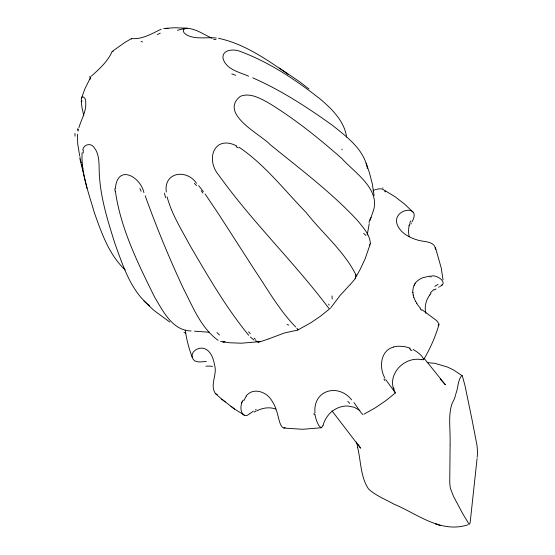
<?xml version="1.0" encoding="UTF-8"?>
<svg xmlns="http://www.w3.org/2000/svg" width="555" height="555" viewBox="0 0 555 555"><rect width="100%" height="100%" fill="white"/><g stroke="black" fill="none" stroke-linecap="round" stroke-linejoin="round"><path stroke-width="0.83" d="M450.105 444.895L450.119 444.007A30.65 4.287 -86.9 0 0 450.126 439.685L450.105 438.27A47.043 6.577 -86.9 0 0 450.07 436.736C450.015 425.942 448.509 414.703 451.825 404.22A41.008 5.737 -86.9 0 1 452.159 403.374L453.185 401.265M450.098 445.256L449.751 481.893A17.427 2.435 -86.9 0 0 450.244 487.394L450.403 488.171A30.712 4.294 -86.9 0 0 450.466 488.469L453.588 496.517L462.773 513.743L468.711 523.663L469.544 524.232L470.023 523.011A8.568 1.2 -86.9 0 0 470.293 521.318L477.071 458.555M115.378 188.471C117.445 163.774 140.297 176.4 143.939 192.647M81.266 99.879C80.974 93.955 86.518 98.048 85.699 101.856C86.642 111.042 81.418 119.131 78.893 127.629M367.195 234.973L369.241 223.686M77.582 134.248L77.665 143.578L79.649 155.671M477.189 457.313L477.362 455.433A21.319 2.983 -86.9 0 0 477.404 454.961L477.446 454.469A8.686 1.214 -86.9 0 0 477.577 452.401L477.029 445.561L472.145 420.239L464.993 385.614L462.329 375.804L453.352 369.859L447.455 367.049L434.745 363.289L427.149 362.623M82.098 152.646C80.988 173.188 88.8 193.084 94.288 212.537C101.586 232.92 108.995 254.8 125.243 269.98M370.372 243.576C370.06 234.612 363.012 227.515 357.836 220.821C331.384 192.328 300.033 168.935 269.98 144.446C261.266 134.768 218.399 113.775 240.357 96.327C249.875 92.449 259.9 98.221 268.141 102.654C294.58 118.701 318.799 138.195 341.949 158.633C355.02 173.153 382.596 190.247 372.315 213.585M89.875 79.684L90.791 77.006M78.047 131.091L78.505 129.065M438.179 325.209L438.908 324.696L438.859 323.641L436.716 320.714L422.001 309.718M455.842 393.856C458.159 388.32 457.813 379.426 462.003 375.367M455.669 394.55L455.114 396.652A30.039 4.197 -86.9 0 1 454.552 398.358L454.358 398.858A40.987 5.73 -86.9 0 1 454.219 399.184L453.442 400.772M438.936 324.62C435.46 336.67 430.201 348.665 423.645 359.55C422.508 355.401 417.062 351.773 413.107 349.463M370.358 243.659L365.169 258.769L360.035 269.654L354.589 279.491L350.496 284.181M370.206 220.266L370.678 218.712M370.879 218.073L372.148 214.105M435.397 249.382C435.162 240.593 422.854 242.16 416.985 239.85C409.208 237.533 401.022 233.114 397.54 225.379C390.484 209.048 422.466 203.248 412.087 221.702M241.654 403.325C240.454 406.877 240.565 411.179 242.924 414.238M323.1 425.165C325.098 418.088 329.892 411.734 336.58 408.501A22.498 20.008 -38.1 0 1 347.541 405.989L354.229 407.252L359.89 410.554M82.723 149.878C83.576 144.786 90.271 142.545 93.608 146.881C100.656 155.046 98.519 166.771 99.498 176.663C101.024 199.751 108.176 222.021 115.058 243.957C123.127 265.956 130.619 290.584 149.614 305.833M323.072 425.269C320.062 433.115 314.9 417.048 315.08 414.425M81.592 97.957L84.846 88.946L90.729 77.117M241.904 402.625L242.126 402.07M410.873 224.102L411.352 223.124M242.431 401.383L243.132 400.03M355.207 278.43L355.845 275.072M414.079 285.388L414.356 284.847M414.856 283.993L415.216 283.459M91.388 76.084C99.477 68.917 107.677 61.522 112.186 51.462L124.708 42.562L131.48 38.572C142.351 39.572 151.834 33.647 161.214 29.165M429.764 294.976L430.978 293.449M285.201 427.614C282.245 429.32 280.421 424.256 279.658 422.154C277.604 415.23 276.584 407.835 272.429 401.737C267.781 392.267 253.621 386.488 246.038 396.076M330.766 307.852L339.84 295.739L350.191 284.493M330.19 308.365L320.714 316.031L310.98 322.67L297.647 330.086L284.278 333.014L268.551 338.938M434.593 289.981L436.043 288.898M183.844 28.874C181.187 33.043 188.332 36.082 191.517 36.824C199.633 38.878 208.063 37.136 216.297 38.031M249.958 413.593L253.441 411.068M249.743 413.759L246.739 415.646L244.394 415.459M112.228 51.435L113.199 51.337M369.776 244.783L369.359 244.894M225.039 341.63L224.206 341.963M438.547 287.289L439.317 286.831M440.025 286.429C448.731 282.696 436.931 274.642 431.533 275.981M364.149 414.051L375.492 407.696L386.266 400.349L395.389 392.898M255.508 409.84L256.181 409.486M268.273 339.056L260.718 341.589L241.328 343.205L229.617 342.754L220.612 341.526M297.647 330.086L298.035 329.677M184.711 28.43C194.562 27.521 203.345 34.438 211.961 38.191M468.177 524.697C440.913 533.813 417.735 514.069 394.092 504.211C385.614 499.444 376.179 495.865 368.867 489.288A30.157 13.549 85.4 0 1 368.485 488.886C360.521 476.995 360.993 461.483 357.732 447.954M423.34 359.737L421.522 359.668M393.634 347.041C380.307 350.385 378.926 367.785 384.872 378.017M375.236 189.72L375.784 189.574M374.542 189.907L373.376 190.212M177.44 30.296L185.453 28.249M376.443 189.401C379.322 188.464 383.165 188.311 385.066 191.135M321.706 427.732L302.78 429.279L283.91 428.078M438.721 524.524L436.417 524.184M163.669 28.527L168.082 28.589M223.818 342.033L222.742 342.033M260.226 341.651L259.449 341.707M165.286 28.367L174.603 27.75L187.375 28.18M430.153 276.015L422.667 277.757A30.123 24.552 52 0 0 419.504 279.401L418.539 280.095A22.464 18.294 53.6 0 0 415.078 283.321M206.37 361.416C201.618 361.624 194.507 363.705 192.328 357.677C190.434 350.975 199.411 346.369 204.941 348.762C211.15 351.475 213.467 358.828 214.542 364.968C217.615 374.375 209.457 385.205 215.437 393.578L221.681 399.121L234.543 409.07L244.547 415.223M194.458 331.175L209.374 332.244M362.97 414.661L360.743 412.289L353.965 402.569M191.121 330.988C172.244 330.607 162.698 310.627 154.387 296.689C137.869 263.146 120.567 228.389 115.364 191.01M258.248 341.665L255.189 340.735M421.453 359.661C405.677 356.435 388.798 371.94 393.273 388.084M218.517 38.302C243.818 43.644 265.88 58.906 286.789 73.406M217.282 394.563L215.437 393.578M435.446 523.851L440.49 525.578M409.909 348.041L404.553 346.604L399.343 346.209A25.759 24.177 -86.6 0 0 393.606 346.924M248.612 76.188C239.399 72.101 226.28 69.597 223.041 58.539C221.709 49.048 234.592 48.778 240.69 51.594C269.751 62.458 296.03 80.045 320.311 99.123C332.015 109.106 344.315 121.115 346.618 137.071M252.691 77.832C281.205 90.243 307.442 107.427 332.653 125.485C346.396 136.544 362.859 148.504 367.035 166.68M236.867 146.041C214.376 134.365 205.204 159.174 218.677 175.033C252.192 221.993 294.337 262.279 328.879 308.393M239.136 147.262C265.054 164.849 284.472 190.296 306.152 212.516C322.344 233.169 343.892 250.929 355.776 274.552M218.157 340.354C200.931 327.963 192.946 306.95 183.511 288.753C169.303 258.387 156.552 227.349 145.202 195.811M385.288 190.767L395.389 196.976L404.692 204.184L412.885 212.052M279.422 68.071L299.984 82.015L308.975 88.98M169.844 322.101L153.686 310.203L143.988 300.942M253.795 339.91L250.374 337.01M287.24 73.753L288.336 74.592M221.681 399.121L225.316 401.917M230.984 406.329L234.543 409.07M440.219 379.065L445.381 384.768L424.082 358.287M295.662 326.992C279.519 310.439 268.051 290.029 255.245 270.972L218.628 214.098L205.135 194.028M296.835 328.171L297.806 329.226M351.62 399.843C338.446 383.116 312.881 389.79 314.969 412.837M196.539 183.282C186.522 168.581 163.35 172.14 166.327 192.051M420.537 308.261L418.643 306.082A29.734 26.404 68.4 0 1 417.27 304.244L416.763 303.467M131.556 39.107L131.341 38.788M248.758 335.317C225.92 307.491 207.896 276.057 189.741 245.081C181.471 229.423 171.606 214.119 167.097 196.81M198.648 185.634L203.394 191.642M332.015 410.887L360.583 448.176L358.044 444.312M385.663 379.53L395.375 392.871L393.877 389.929M415.577 301.476L413.773 297.32M192.21 357.26C188.971 348.505 186.494 339.417 185.252 330.149M366.196 163.108L369.443 172.848L372.35 184.024L374.077 195.561M393.606 389.173L393.453 388.701M435.439 247.585L441.274 268.12L443.036 279.893M82.827 168.463L82.938 168.852M82.147 166L82.376 166.819M425.9 313.298L425.851 313.138A22.491 19.98 -38.4 0 1 428.62 296.682L428.994 296.072A22.477 19.8 -39 0 1 429.73 294.955M81.71 164.349L81.932 165.175M83.791 115.724L81.876 107.039L81.238 100.802M81.079 161.866L81.287 162.691M413.302 295.683L413.135 294.955M79.837 158.501L87.045 188.346M80.551 159.687L80.725 160.416M80.211 158.231L79.885 156.767M357.684 447.67L357.364 445.831A38.579 17.337 85.4 0 0 357.149 444.708L356.893 443.507A29.554 13.278 85.4 0 0 356.539 441.988M367.139 167.554L367.202 168.422M412.809 292.7L412.781 292.194M213.654 39.509A92.012 24.455 -19.3 0 1 215.985 39.662M184.253 29.332A54.674 12.286 50.2 0 1 184.649 28.354M383.012 187.937A29.457 0.874 -13.5 0 1 382.61 188.069M373.085 190.92A27.022 2.331 -19.7 0 1 373.709 190.74M384.962 191.302A24.586 10.399 -63.4 0 1 385.337 191.947M157.398 34.632A56.763 12.259 -46 0 1 160.263 33.106M142.503 41.986A55.798 2.463 18.4 0 1 141.123 41.438M89.757 77.27A56.61 12.619 -15.7 0 1 89.986 76.423M75.071 136.176A107.663 34.271 -41.7 0 1 74.98 133.339M77.381 130.168A60.613 15.096 -51.3 0 1 77.679 128.788M81.835 101.433A160.638 29.221 48.5 0 1 81.807 100.448M231.81 73.933A95.384 9.026 15.8 0 1 235.611 75.286M342.019 149.094A74.287 14.749 -81.7 0 1 342.04 149.899M409.202 236.472A22.339 20.903 80.9 0 1 409.181 225.642M408.966 225.739A20.375 14.243 -57.1 0 1 409.777 223.783M409.833 222.853A14.749 5.3 -61.7 0 1 410.853 220.883M365.849 235.452A58.24 8.228 55.3 0 1 363.712 233.329M368.999 222.513A22.394 3.968 -78.8 0 1 370.116 218.781M370.747 218.053A28.159 2.567 -76.1 0 1 370.955 217.407M412.837 292.201A14.132 10.933 69.3 0 1 414.127 285.43M413.239 294.948A15.207 11.898 68.7 0 1 412.913 292.707M413.898 297.279A17.899 14.423 67.7 0 1 413.433 295.662M416.902 303.37A26.245 22.859 67.6 0 1 415.73 301.386M421.627 310.238A32.946 28.034 65.1 0 1 420.121 308.76M430.361 292.984A22.297 19.238 -40.1 0 1 434.128 289.37M434.794 286.394A18.828 11.96 -39.6 0 1 438.068 284.465M441.301 285.312A11.815 0.77 -31.1 0 1 442.321 284.757M429.993 276.883A28.215 20.695 -51 0 1 431.346 276.772M414.294 284.798A17.261 13.799 64 0 1 414.807 283.945M329.129 305.125A68.418 8.387 84.3 0 1 328.657 304.078M332.23 299.013A51.386 6.535 -85.9 0 1 331.98 295.933M355.915 274.558A88.876 23.955 4.5 0 1 355.935 275.079M236.028 146.68A56.61 34.257 -10.3 0 1 238.317 147.831M384.816 380.473A29.373 20.868 83.5 0 1 383.949 378.912M394.265 389.249A15.72 6.951 -89.9 0 1 394.029 388.514M393.613 388.549A18.946 11.662 -78 0 1 393.44 387.938M410.013 349.803A26.973 17.115 2.1 0 1 411.859 350.587M409.5 348.658A29.859 22.991 -9.7 0 1 410.749 349.123M165.681 197.774A56.763 37.587 -48.4 0 1 164.488 193.084M250.236 333.687A201.971 49.09 82.4 0 1 248.633 331.744M255.46 339.341A111.583 33.675 -82.6 0 1 254.162 338.106M258.984 342.601A69.222 21.014 -61.3 0 1 257.964 342.192M288.801 325.077A66.593 4.308 22.4 0 1 287.011 324.529M201.188 190.767A137.335 38.267 37.9 0 1 202.943 193.119M194.382 183.358A55.798 23.671 28.8 0 1 196.484 185.585M314.262 414.779A27.611 21.062 -56.3 0 1 314.081 413.149M347.805 401.362A28.333 12.605 39.2 0 1 349.754 403.443M115.017 191.087A92.012 54.21 -15.5 0 1 114.913 188.554M185.904 333.007A48.132 8.422 -8.6 0 1 184.01 332.507M223.949 341.623A60.065 12.224 51 0 1 223.499 341.609M219.475 335.019A103.771 27.306 73.5 0 1 216.963 332.514M139.902 188.52A54.674 8.464 61.6 0 1 141.095 191.295M243.929 400.592A32.891 25.426 57 0 1 246.309 396.339M242.022 402.042A29.457 22.332 1.4 0 1 242.32 401.348M241.446 403.312A27.022 19.46 -11.2 0 1 241.682 402.604M244.36 415.424A24.586 10.358 -63.4 0 1 243.028 414.085M254.176 412.136A21.437 13.924 -31.6 0 1 256.063 411.005M256.819 410.839A22.36 17.947 -32.4 0 1 275.703 409.07M83.236 153.048A95.384 40.39 24.5 0 1 83.34 150.114M205.96 366.196A22.339 15.235 -13 0 1 212.509 366.397"/></g></svg>
